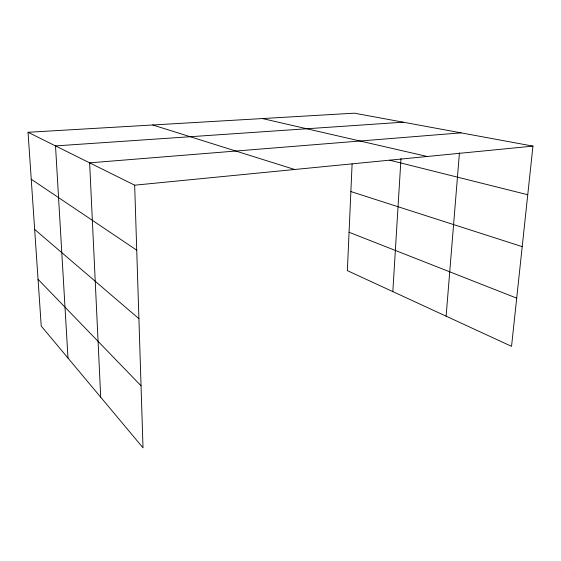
<?xml version="1.0" encoding="UTF-8"?>
<svg xmlns="http://www.w3.org/2000/svg" width="561" height="561" viewBox="0 0 561 561"><rect width="100%" height="100%" fill="white"/><g stroke="black" fill="none" stroke-linecap="round" stroke-linejoin="round"><path stroke-width="0.84" d="M352.105 163.903L347.364 270.64L511.548 346.354L532.95 146.112L354.356 113.175L28.05 132.284L41.233 326.053L143.013 447.825L134.668 185.186L28.05 132.284M392.826 291.601L400.989 158.616M446.114 316.18L459.438 152.83M134.668 185.186L532.95 146.112M461.065 132.852L89.634 162.844L100.714 397.216M403.219 122.186L55.518 145.909L67.993 358.072M262.436 118.56L427.237 156.484M389.762 160.215L527.754 194.737M152.753 124.984L294.658 169.492M350.877 191.567L522.207 246.63M349.068 232.254L516.702 298.143M31.241 179.239L136.73 250.171M34.656 229.421L138.911 318.662M38.05 279.308L141.042 385.786"/></g></svg>
